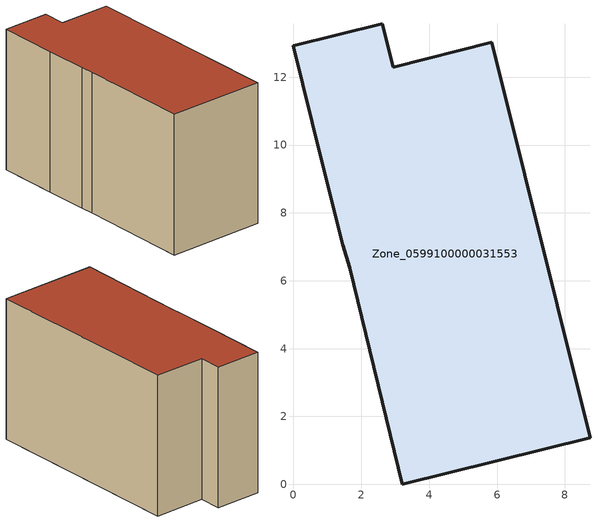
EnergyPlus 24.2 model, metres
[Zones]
Zone_0599100000031553
 floor ground (C_G): 1.65,6.39 1.45,7.06 0.83,9.53 0,12.93 2.61,13.58 2.93,12.3 5.84,13.03 8.74,1.38 3.21,0 z0
 wall outside (C_F): 2.93,12.3 2.61,13.58 0,12.93 0.83,9.53 1.45,7.06 1.65,6.39 3.21,0 8.74,1.38 5.84,13.03 2.93,12.3 z0:8.1
 roof outside (C_R): 1.45,7.06 1.65,6.39 3.21,0 8.74,1.38 5.84,13.03 2.93,12.3 2.61,13.58 0,12.93 0.83,9.53 z8.1
[BUILDING]
Pand.0599100000031553: North Axis=0; Terrain=City; Loads Convergence Tolerance Value=0.04; Temperature Convergence Tolerance Value=0.4; Solar Distribution=FullExterior; Maximum Number of Warmup Days=25; Minimum Number of Warmup Days=1
[Site:Location]
Rotterdam.The.Hague.AP_ZH_NLD Design_Conditions: Latitude=51.96; Longitude=4.45; Time Zone=1; Elevation=-4.5
[SITE:GROUNDTEMPERATURE:BUILDINGSURFACE]
18, 18, 18, 18, 18, 18, 18, 18, 18, 18, 18, 18
[MATERIAL] Thermal Absorptance=0.9; Solar Absorptance=0.7; Visible Absorptance=0.7
Name | Roughness | Thickness | Conductivity | Density | Specific Heat
G.TC.1975-1991 | MediumSmooth | 0.15 | 0.288461 | 540 | 1210
F.TC.1975-1991 | Rough | 0.3 | 0.230769 | 1920 | 840
R.TC.1975-1991 | MediumRough | 0.2 | 0.153846 | 1500 | 1000
[CONSTRUCTION]
C_G: G.TC.1975-1991
C_F: F.TC.1975-1991
C_R: R.TC.1975-1991
[ZONE]
Zone_0599100000031553: Type=1; Multiplier=1; Ceiling Height=Autocalculate; Volume=Autocalculate; Floor Area=autocalculate; Part of Total Floor Area=Yes
[ZONEINFILTRATION:DESIGNFLOWRATE]
Infil_Zone_0599100000031553: Zone or ZoneList or Space or SpaceList=Zone_0599100000031553; Schedule=AlwaysOn; Design Flow Rate Calculation Method=Flow/Area; Flow Rate per Floor Area=0.003; Constant Term Coefficient=1; Temperature Term Coefficient=0; Velocity Term Coefficient=0; Velocity Squared Term Coefficient=0
[HVACTEMPLATE:ZONE:IDEALLOADSAIRSYSTEM]
Zone_0599100000031553: Maximum Heating Supply Air Temperature=50; Minimum Cooling Supply Air Temperature=13; Maximum Heating Supply Air Humidity Ratio=0.0156; Minimum Cooling Supply Air Humidity Ratio=0.0077; Heating Limit=NoLimit; Cooling Limit=NoLimit; Dehumidification Control Type=ConstantSensibleHeatRatio; Cooling Sensible Heat Ratio=0.7; Dehumidification Setpoint=60; Humidification Control Type=None; Humidification Setpoint=30; Outdoor Air Method=None; Outdoor Air Flow Rate per Person=0.00944; Outdoor Air Flow Rate per Zone Floor Area=0; Outdoor Air Flow Rate per Zone=0; Demand Controlled Ventilation Type=None; Outdoor Air Economizer Type=NoEconomizer; Heat Recovery Type=None; Sensible Heat Recovery Effectiveness=0.7; Latent Heat Recovery Effectiveness=0.65
[ZONECONTROL:THERMOSTAT]
ThermostatControl_Zone_0599100000031553: Zone or ZoneList=Zone_0599100000031553; Control Type Schedule=DualSetpointControlType; Control 1=Thermostat_Zone_0599100000031553; Temperature Difference Between Cutout And Setpoint=0
[THERMOSTATSETPOINT:DUALSETPOINT]
Thermostat_Zone_0599100000031553: Heating Setpoint Temperature Schedule=HeatingSetpoint_Zone_0599100000031553; Cooling Setpoint Temperature Schedule=CoolingSetpoint_Zone_0599100000031553
[SCHEDULE:COMPACT]
HeatingSetpoint_Zone_0599100000031553: Through: 12/31, For: AllDays, Until: 24:00, 21
CoolingSetpoint_Zone_0599100000031553: Through: 12/31, For: AllDays, Until: 24:00, 24
DualSetpointControlType: Through: 12/31, For: AllDays, Until: 24:00, 4
AlwaysOn: Through: 12/31, For: AllDays, Until: 24:00, 1
